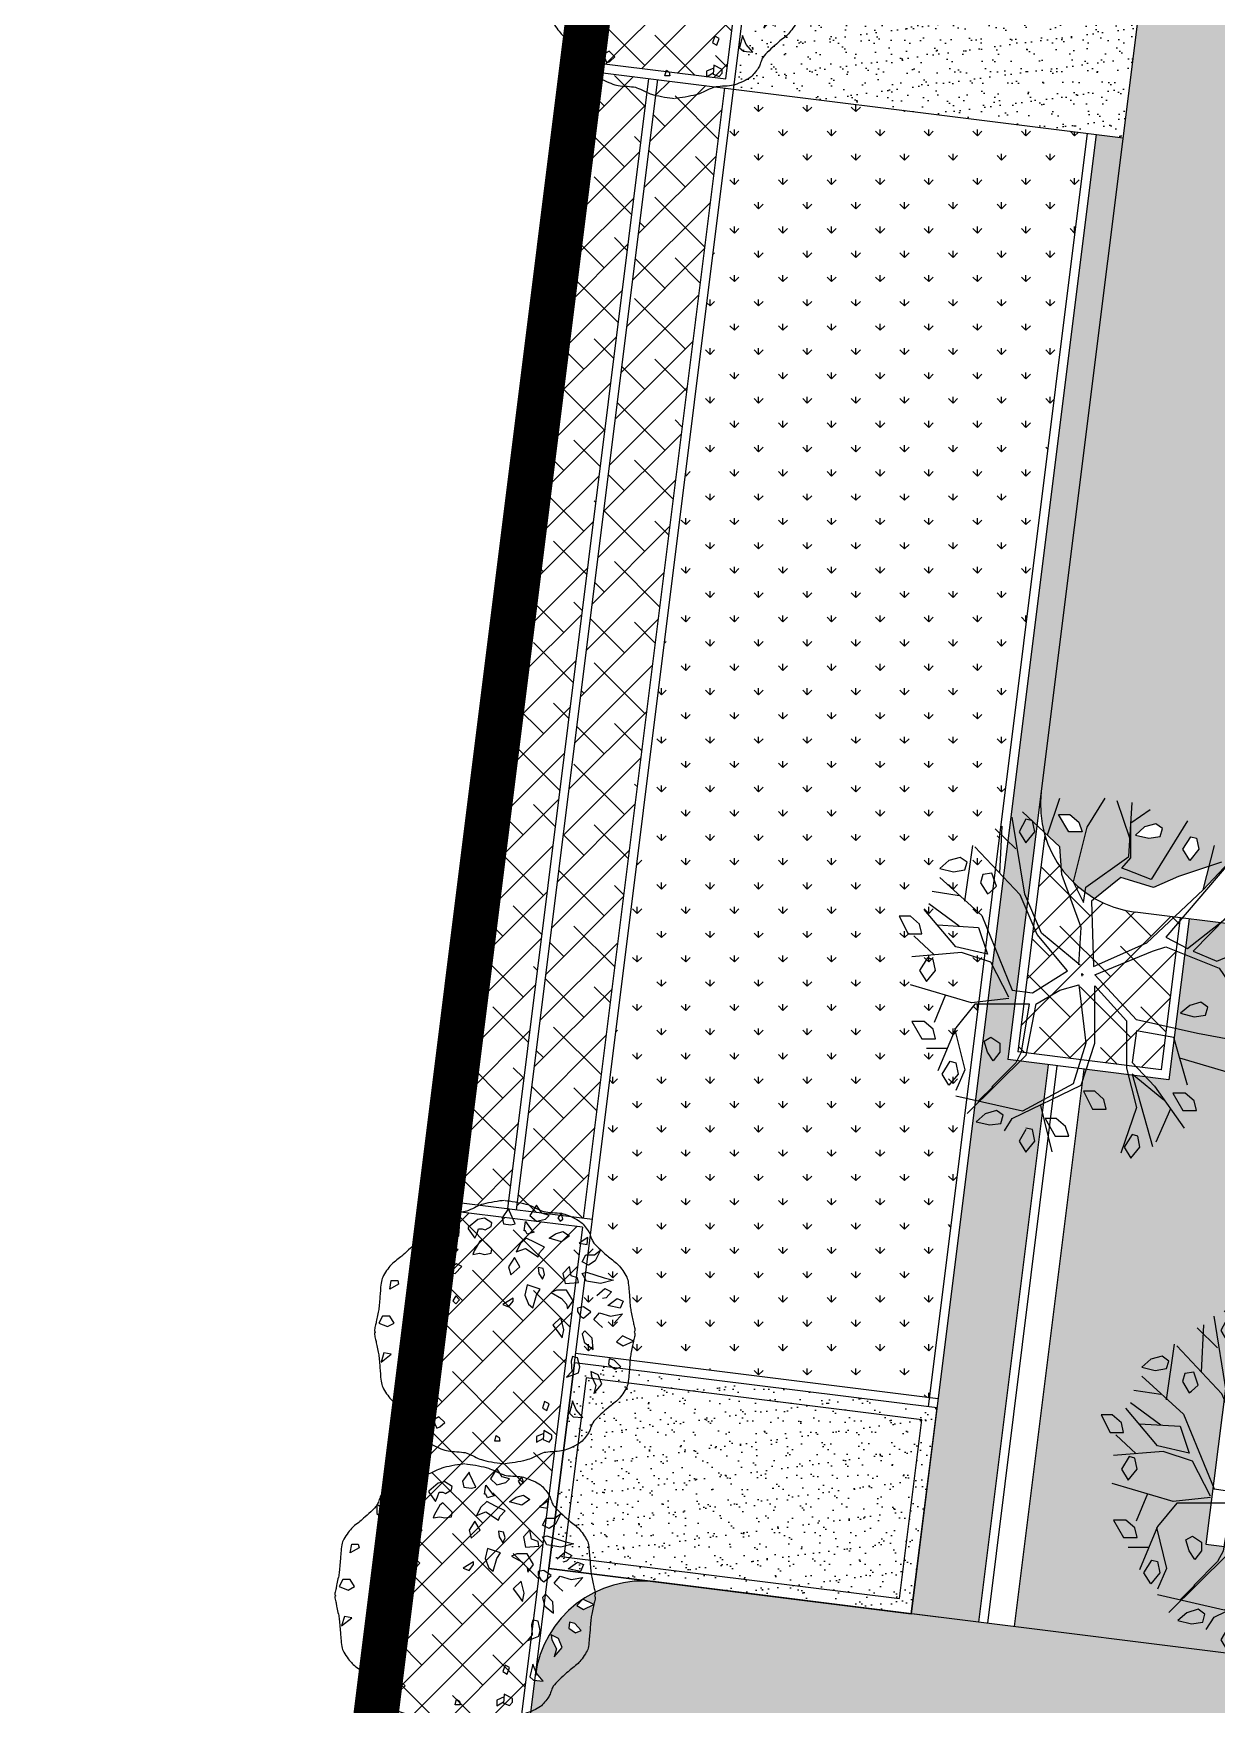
# Model space of a CAD drawing. Header units: millimetres. Extents: x 54321 to 643206, y 47154 to 1199119.
# Drawn here: x 97892 to 111009, y 89293 to 107823 of the extents above; entities that cross this region are included whole.
import ezdxf

# ---------------------------------------------------------------- set-up
doc = ezdxf.new("R2010")
doc.units = ezdxf.units.MM
doc.linetypes.add('SiteBoundary RT1$0$DASHDOT', pattern=[1, 0.5, -0.25, 0, -0.25])
for name, color, linetype in [('+AT9 - Trees', 3, 'Continuous'), ('+AT9-HATCH', 8, 'Continuous'), ('+AT9_Hardscape', 1, 'Continuous'), ('09 RT1 - POD - FACILITY$0$AM-LOW WALL', 2, 'Continuous'), ('SiteBoundary RT1$0$AM-BOUNDARYLINE', 242, 'SiteBoundary RT1$0$DASHDOT')]:
    doc.layers.add(name, color=color, linetype=linetype)
pattern_1 = [(45, (4908208.38, 2762928.94), (-224.506403, 224.506403), []), (135, (4908208.38, 2762928.94), (-673.519209, 224.506403), [793.75, -476.25])]
pattern_2 = [(0, (4519.18, -35824.1), (360, 360), [550.293, -169.707]), (90, (4434.33, -35739.26), (-360, 360), [550.293, -169.707]), (45, (4709.5, -35464.1), (-360.0008, 360.0008), [120, -389.118]), (315, (4709.5, -35464.1), (360.0008, 360.0008), [120, -389.118]), (45, (4794.33, -35548.97), (-360.0008, 360.0008), [120, -389.118]), (315, (4794.33, -35379.26), (360.0008, 360.0008), [120, -389.118])]

# ---------------------------------------------------------------- blocks, each defined once
blk = doc.blocks.new('ARCHITECT')
at = {"layer": '09 RT1 - POD - FACILITY$0$AM-LOW WALL', "color": 8}
for p, q in [((-14540, 51454), (-20823, 1219)), ((-14410, 51287), (-20667, 1199))]:
    blk.add_line(p, q, dxfattribs=at)
blk = doc.blocks.new('T26')
at = {"color": 0, "linetype": 'Continuous'}
for points in [[(-471, 1882), (-304, 2376)], [(304, 2376), (61, 1985), (-122, 1251), (15, 970), (46, 1175), (624, 1589), (669, 2319)], [(639, 1837), (471, 2338)], [(-30, 129), (-548, 559), (-776, 1084), (-943, 2118)], [(-46, 133), (-15, 635), (-274, 1346), (-304, 1722), (-806, 2190)], [(1414, 2072), (928, 1281), (593, 1411), (532, 1433), (654, 1574), (654, 2034)], [(654, 2042), (913, 2224)], [(-897, 1692), (-1171, 1962)], [(-1110, 1365), (-1080, 2000)], [(-1916, 1308), (-1354, 798), (-943, -209), (-669, -247), (-198, 49), (-608, 540), (-837, 1072), (-1445, 1719)], [(-1582, 989), (-1475, 1738)], [(2114, 1665), (1125, 502), (1414, 350), (2084, 878), (2403, 688)], [(1627, 1141), (1780, 1738)], [(1871, 1513), (1293, 1319), (958, 1171), (517, 1308), (122, 989), (152, 110), (867, 430), (1627, 1141), (1977, 1513)], [(2084, 878), (2160, 1232)], [(-1658, 650), (-2068, 951)], [(-1658, 1061), (-2023, 1118)], [(-1947, 669), (-1399, 635), (-1278, 274), (-1703, 373), (-2129, 878)], [(1947, 776), (1491, 316), (1810, 183), (2449, 445)], [(-1992, 266), (-2266, 521)], [(-989, -304), (-1232, 167), (-1627, 297), (-2297, 240)], [(2373, -943), (1551, -791), (730, -608), (167, -4), (943, 316), (1125, 373), (1840, 87), (2403, -734)], [(-15, 0), (0, 0), (0, 19)], [(0, -19), (0, 0), (15, 0)], [(-989, -323), (-1491, -380), (-2312, -137)], [(-624, -399), (-304, -209), (-46, -137), (46, -924), (-122, -1468), (-806, -1840), (-1703, -1635)], [(-1049, -2103), (-943, -1935), (-15, -1487), (167, -924), (167, -152), (593, -624), (593, -1259), (730, -1787), (517, -2403)], [(-1840, -274), (-1992, -643)], [(-776, -399), (-1445, -399), (-1703, -715), (-1947, -1297)], [(-624, -395), (-760, -1091), (-1551, -1871)], [(-776, -395), (-715, -395), (-821, -1046), (-897, -1186), (-1217, -1510)], [(-1719, -726), (-1582, -1281), (-1703, -1559)], [(1414, -1487), (1232, -848), (730, -757), (669, -1183), (973, -1502), (1369, -2068)], [(-1825, -996), (-2099, -996)], [(1308, -1122), (2099, -1354)], [(1095, -1688), (669, -1338), (943, -2312)], [(-1202, -1506), (-1399, -1700)], [(-563, -1764), (-411, -2384)], [(1186, -1806), (989, -2255)], [(-760, -2087), (-852, -2240), (-760, -2388), (-639, -2240), (-669, -2087), (-760, -2065)]]:
    blk.add_lwpolyline(points, dxfattribs=at)
for points in [[(-669, 2072), (-760, 2091), (-852, 1924), (-760, 1772), (-639, 1924)], [(0, 1924), (-183, 1924), (-319, 2156), (-167, 2156), (-46, 2053)], [(989, 2030), (837, 1989), (715, 1878), (897, 1837), (1049, 1859), (1080, 1966)], [(1445, 1536), (1354, 1688), (1460, 1856), (1536, 1837), (1567, 1688)], [(-1643, 1578), (-1795, 1536), (-1916, 1430), (-1734, 1384), (-1582, 1411), (-1551, 1513)], [(-1278, 1087), (-1247, 1106), (-1156, 1190), (-1217, 1365), (-1338, 1346), (-1369, 1236)], [(2449, 1023), (2297, 977), (2175, 875), (2357, 829), (2510, 852), (2540, 958)], [(-2342, 551), (-2160, 551), (-2190, 681), (-2312, 787), (-2464, 787)], [(-2008, 205), (-2084, 228), (-2190, 57), (-2099, -91), (-1977, 57)], [(2388, 57), (2327, 232), (2205, 205), (2175, 103), (2266, -49), (2297, -27)], [(1597, -373), (1445, -414), (1323, -521), (1506, -567), (1658, -544), (1688, -437)], [(2479, -414), (2357, -521), (2540, -567), (2692, -544), (2722, -437), (2631, -373)], [(-2008, -734), (-2129, -631), (-2297, -631), (-2160, -863), (-1977, -863)], [(-1323, -894), (-1232, -844), (-1110, -924), (-1110, -1042), (-1202, -1160), (-1278, -1042)], [(1962, -1015), (1932, -1122), (2023, -1274), (2053, -1251), (2145, -1164), (2084, -992)], [(-1795, -1487), (-1886, -1338), (-1780, -1167), (-1703, -1186), (-1673, -1338)], [(167, -1570), (15, -1570), (137, -1810), (319, -1810), (289, -1681)], [(1354, -1829), (1536, -1829), (1506, -1700), (1384, -1597), (1217, -1597)], [(-1156, -1829), (-1308, -1875), (-1430, -1981), (-1247, -2023), (-1095, -2004), (-1065, -1894)], [(-350, -1939), (-502, -1939), (-365, -2175), (-183, -2175), (-228, -2046)], [(563, -2323), (654, -2472), (776, -2323), (745, -2175), (669, -2152)]]:
    blk.add_lwpolyline(points, close=True, dxfattribs=at)
blk = doc.blocks.new('T18')
at = {"color": 0, "linetype": 'Continuous'}
for points in [[(-74, 2531), (-114, 2527), (-160, 2522), (-210, 2514), (-263, 2506), (-317, 2496), (-369, 2485), (-419, 2475), (-464, 2464), (-503, 2453), (-531, 2443), (-564, 2429), (-599, 2413), (-635, 2396), (-672, 2378), (-709, 2361), (-744, 2345), (-777, 2332), (-805, 2323), (-837, 2317), (-875, 2312), (-916, 2308), (-960, 2305), (-1004, 2303), (-1048, 2300), (-1089, 2296), (-1127, 2291), (-1158, 2284), (-1189, 2275), (-1224, 2263), (-1262, 2249), (-1301, 2232), (-1341, 2215), (-1380, 2197), (-1416, 2178), (-1447, 2159), (-1474, 2141), (-1492, 2126), (-1511, 2108), (-1531, 2086), (-1552, 2062), (-1572, 2038), (-1592, 2013), (-1609, 1989), (-1625, 1967), (-1638, 1947), (-1646, 1931), (-1654, 1912), (-1662, 1890), (-1671, 1867), (-1679, 1844), (-1687, 1821), (-1695, 1800), (-1704, 1781), (-1713, 1765), (-1735, 1737), (-1762, 1706), (-1793, 1673), (-1828, 1640), (-1863, 1607), (-1899, 1574), (-1933, 1544), (-1964, 1517), (-1991, 1493), (-2009, 1477), (-2031, 1459), (-2055, 1440), (-2080, 1420), (-2106, 1400), (-2131, 1380), (-2155, 1360), (-2175, 1341), (-2192, 1324), (-2210, 1303), (-2230, 1279), (-2251, 1251), (-2272, 1221), (-2294, 1191), (-2313, 1160), (-2331, 1130), (-2345, 1102), (-2356, 1077), (-2364, 1051), (-2371, 1020), (-2376, 985), (-2380, 949), (-2384, 911), (-2387, 874), (-2389, 839), (-2392, 807), (-2394, 779), (-2397, 753), (-2399, 722), (-2402, 689), (-2404, 654), (-2407, 618), (-2410, 583), (-2413, 550), (-2416, 520), (-2419, 494), (-2423, 471), (-2428, 445), (-2434, 416), (-2441, 386), (-2448, 355), (-2455, 325), (-2461, 296), (-2466, 270), (-2470, 247), (-2473, 230), (-2478, 210), (-2484, 187), (-2490, 163), (-2495, 139), (-2498, 117), (-2497, 98), (-2492, 83), (-2482, 73), (-2492, 64), (-2497, 49), (-2498, 30), (-2495, 7), (-2490, -16), (-2484, -40), (-2478, -63), (-2473, -83), (-2470, -100), (-2466, -123), (-2461, -149), (-2455, -178), (-2448, -208), (-2441, -239), (-2434, -269), (-2428, -298), (-2423, -324), (-2419, -347), (-2416, -373), (-2413, -403), (-2410, -436), (-2407, -471), (-2404, -507), (-2402, -542), (-2399, -576), (-2397, -606), (-2394, -632), (-2392, -660), (-2389, -692), (-2387, -727), (-2384, -764), (-2380, -802), (-2376, -839), (-2371, -873), (-2364, -904), (-2356, -931), (-2345, -956), (-2331, -983), (-2313, -1013), (-2294, -1044), (-2272, -1075), (-2251, -1104), (-2230, -1132), (-2210, -1156), (-2192, -1177), (-2175, -1194), (-2155, -1213), (-2131, -1233), (-2106, -1253), (-2080, -1273), (-2055, -1293), (-2031, -1312), (-2009, -1330), (-1991, -1346), (-1964, -1370), (-1933, -1397), (-1899, -1428), (-1863, -1460), (-1828, -1493), (-1793, -1526), (-1762, -1559), (-1735, -1590), (-1713, -1618), (-1704, -1634), (-1695, -1653), (-1687, -1674), (-1679, -1697), (-1671, -1720), (-1662, -1743), (-1654, -1765), (-1646, -1784), (-1638, -1800), (-1625, -1820), (-1609, -1842), (-1592, -1866), (-1572, -1891), (-1552, -1916), (-1531, -1939), (-1511, -1961), (-1492, -1980), (-1474, -1995), (-1447, -2012), (-1416, -2031), (-1380, -2050), (-1341, -2068), (-1301, -2086), (-1262, -2102), (-1224, -2116), (-1189, -2128), (-1158, -2137), (-1127, -2144), (-1089, -2149), (-1048, -2153), (-1004, -2156), (-960, -2158), (-916, -2161), (-875, -2165), (-837, -2170), (-805, -2176), (-777, -2185), (-744, -2198), (-709, -2214), (-672, -2231), (-635, -2249), (-599, -2266), (-564, -2282), (-531, -2296), (-503, -2306), (-464, -2317), (-419, -2328), (-369, -2339), (-317, -2349), (-263, -2359), (-210, -2367), (-160, -2375), (-114, -2380), (-74, -2384)], [(-63, 2531), (-24, 2527), (23, 2522), (73, 2514), (126, 2506), (179, 2496), (232, 2485), (282, 2475), (327, 2464), (365, 2453), (394, 2443), (426, 2429), (461, 2413), (498, 2396), (535, 2378), (571, 2361), (607, 2345), (639, 2332), (668, 2323), (700, 2317), (737, 2312), (779, 2308), (822, 2305), (867, 2303), (910, 2300), (952, 2296), (989, 2291), (1021, 2284), (1051, 2275), (1086, 2263), (1124, 2249), (1164, 2232), (1204, 2215), (1242, 2197), (1278, 2178), (1310, 2159), (1336, 2141), (1354, 2126), (1374, 2108), (1394, 2086), (1415, 2062), (1435, 2038), (1454, 2013), (1472, 1989), (1487, 1967), (1500, 1947), (1509, 1931), (1517, 1912), (1525, 1890), (1533, 1867), (1541, 1844), (1550, 1821), (1558, 1800), (1567, 1781), (1576, 1765), (1597, 1737), (1624, 1706), (1656, 1673), (1690, 1640), (1726, 1607), (1761, 1574), (1795, 1544), (1826, 1517), (1853, 1493), (1871, 1477), (1893, 1459), (1917, 1440), (1943, 1420), (1969, 1400), (1994, 1380), (2017, 1360), (2038, 1341), (2055, 1324), (2073, 1303), (2092, 1279), (2114, 1251), (2135, 1221), (2156, 1191), (2176, 1160), (2193, 1130), (2208, 1102), (2219, 1077), (2227, 1051), (2233, 1020), (2238, 985), (2243, 949), (2246, 911), (2249, 874), (2252, 839), (2254, 807), (2257, 779), (2259, 753), (2262, 722), (2264, 689), (2267, 654), (2269, 618), (2272, 583), (2275, 550), (2278, 520), (2282, 494), (2286, 471), (2291, 445), (2297, 416), (2304, 386), (2311, 355), (2317, 325), (2323, 296), (2329, 270), (2332, 247), (2335, 230), (2341, 210), (2347, 187), (2353, 163), (2358, 139), (2360, 117), (2360, 98), (2355, 83), (2345, 73), (2355, 64), (2360, 49), (2360, 30), (2358, 7), (2353, -16), (2347, -40), (2341, -63), (2335, -83), (2332, -100), (2329, -123), (2323, -149), (2317, -178), (2311, -208), (2304, -239), (2297, -269), (2291, -298), (2286, -324), (2282, -347), (2278, -373), (2275, -403), (2272, -436), (2269, -471), (2267, -507), (2264, -542), (2262, -576), (2259, -606), (2257, -632), (2254, -660), (2252, -692), (2249, -727), (2246, -764), (2243, -802), (2238, -839), (2233, -873), (2227, -904), (2219, -931), (2208, -956), (2193, -983), (2176, -1013), (2156, -1044), (2135, -1075), (2114, -1104), (2092, -1132), (2073, -1156), (2055, -1177), (2038, -1194), (2017, -1213), (1994, -1233), (1969, -1253), (1943, -1273), (1917, -1293), (1893, -1312), (1871, -1330), (1853, -1346), (1826, -1370), (1795, -1397), (1761, -1428), (1726, -1460), (1690, -1493), (1656, -1526), (1624, -1559), (1597, -1590), (1576, -1618), (1567, -1634), (1558, -1653), (1550, -1674), (1541, -1697), (1533, -1720), (1525, -1743), (1517, -1765), (1509, -1784), (1500, -1800), (1487, -1820), (1472, -1842), (1454, -1866), (1435, -1891), (1415, -1916), (1394, -1939), (1374, -1961), (1354, -1980), (1336, -1995), (1310, -2012), (1278, -2031), (1242, -2050), (1204, -2068), (1164, -2086), (1124, -2102), (1086, -2116), (1051, -2128), (1021, -2137), (989, -2144), (952, -2149), (910, -2153), (867, -2156), (822, -2158), (779, -2161), (737, -2165), (700, -2170), (668, -2176), (639, -2185), (607, -2198), (571, -2214), (535, -2231), (498, -2249), (461, -2266), (426, -2282), (394, -2296), (365, -2306), (327, -2317), (282, -2328), (232, -2339), (179, -2349), (126, -2359), (73, -2367), (23, -2375), (-24, -2380), (-63, -2384)], [(1648, 760), (1799, 890), (1922, 825), (1826, 716), (1757, 699)], [(1757, 158), (1593, 309), (1703, 435), (1908, 374), (2127, 415), (1976, 244)], [(1552, -749), (1634, -920)], [(662, -1817), (525, -1875), (525, -1981), (649, -1909)]]:
    blk.add_lwpolyline(points, dxfattribs=at)
for points in [[(-433, 1982), (-323, 2047), (-310, 2112), (-446, 2198), (-570, 2174), (-748, 2026), (-748, 2003), (-624, 1828), (-583, 1917), (-556, 2003), (-487, 2003)], [(19, 2334), (5, 2379), (-118, 2208), (-91, 2098), (46, 2078), (129, 2098)], [(621, 2293), (525, 2444), (402, 2252), (525, 2143), (690, 2184), (758, 2252)], [(991, 2293), (922, 2208), (964, 2143), (1018, 2184)], [(-1240, 1879), (-1364, 1879), (-1418, 1770), (-1432, 1681), (-1309, 1715), (-1227, 1770)], [(-926, 1872), (-912, 2047), (-1103, 2153), (-1145, 2136), (-1103, 1872), (-994, 1790)], [(293, 1965), (320, 2136), (443, 1965), (484, 1941), (348, 1900), (320, 1965)], [(991, 1760), (758, 1825), (881, 1910), (1018, 1951), (1141, 1869)], [(-1719, 1606), (-1583, 1496), (-1555, 1561), (-1583, 1688), (-1719, 1773)], [(-1103, 1681), (-1254, 1592), (-1076, 1527), (-1021, 1527), (-939, 1616)], [(-487, 1804), (-542, 1760), (-638, 1588), (-665, 1523), (-542, 1547), (-446, 1523), (-323, 1547), (-310, 1630), (-351, 1674)], [(334, 1828), (224, 1725), (142, 1571), (320, 1636), (553, 1482), (580, 1551), (676, 1657), (498, 1746)], [(1319, 1732), (1470, 1708), (1484, 1842)], [(1607, 1517), (1716, 1606), (1621, 1407), (1497, 1325), (1374, 1387), (1443, 1517)], [(-1555, 1171), (-1555, 1260), (-1706, 1236), (-1706, 1106)], [(-1158, 1188), (-994, 1171), (-871, 1298), (-967, 1349), (-1021, 1318)], [(46, 1144), (211, 1294), (115, 1465), (5, 1294)], [(567, 1171), (635, 1061), (676, 1150), (649, 1260), (553, 1280)], [(1169, 1126), (1141, 1301), (1018, 1171), (1059, 979), (1306, 1000), (1292, 1085)], [(-2212, 873), (-2185, 1037), (-2062, 1037), (-2048, 966)], [(-1569, 996), (-1706, 801), (-1788, 675), (-1678, 716), (-1459, 822), (-1418, 976)], [(306, 764), (375, 593), (457, 528), (525, 764), (594, 873), (348, 955)], [(1785, 1085), (1963, 1041), (1716, 979), (1456, 1024), (1374, 1171), (1456, 1191)], [(-1035, 658), (-980, 603), (-912, 678), (-980, 750)], [(-104, 589), (5, 545), (87, 654), (87, 706)], [(1087, 596), (1100, 510), (1210, 658), (1087, 856), (895, 856), (799, 812), (991, 702)], [(2031, 699), (2141, 654), (2086, 524), (1853, 572)], [(-2349, 374), (-2418, 244), (-2253, 179), (-2130, 244), (-2212, 374)], [(1032, 117), (977, 346), (827, 202), (909, 96), (1005, -34)], [(1402, 545), (1292, 524), (1292, 459), (1347, 374), (1402, 333), (1538, 452)], [(-1555, 137), (-1377, 226), (-1555, 281), (-1678, 120), (-1692, 11)], [(1415, -116), (1579, -253), (1566, -40), (1429, 100), (1374, 42)], [(2141, -184), (2332, -92), (2127, 7), (2018, -109)], [(-2322, -314), (-2376, -489), (-2185, -338)], [(1196, -383), (1169, -468), (1183, -660), (1087, -769), (1306, -684), (1333, -574), (1292, -403)], [(1867, -533), (1990, -619), (2100, -574), (1976, -448), (1881, -424)], [(-1897, -879), (-1815, -1006), (-1829, -941), (-1747, -814), (-1802, -660)], [(1593, -1071), (1744, -896), (1675, -725), (1538, -660), (1552, -749), (1634, -920)], [(635, -1344), (717, -1389), (758, -1266), (676, -1221)], [(1265, -1375), (1196, -1207), (1141, -1440), (1210, -1505), (1388, -1522)], [(-1405, -1567), (-1336, -1721), (-1281, -1697), (-1186, -1611), (-1295, -1505)], [(-159, -1964), (-255, -1964), (-227, -1858), (-173, -1895)], [(813, -1847), (662, -1762), (649, -1933), (758, -1977), (813, -1912)]]:
    blk.add_lwpolyline(points, close=True, dxfattribs=at)

msp = doc.modelspace()

# ---------------------------------------------------------------- hatches: boundary and pattern name
at = {"layer": '+AT9-HATCH'}
h = msp.add_hatch(dxfattribs=at)
h.set_pattern_fill('ANSI38', color=62, scale=100)
h.set_pattern_definition(pattern_1)
h.paths.add_polyline_path([(105568, 107318), (106804, 117207), (105365, 117386), (104130, 107498)])
h = msp.add_hatch(dxfattribs=at)
h.set_pattern_fill('AR-SAND', color=8, scale=5)
h.paths.add_polyline_path([(106114, 110877), (105655, 107206), (109575, 106717), (109674, 106704), (109972, 106667), (110430, 110337), (109433, 110462)])
h = msp.add_hatch(dxfattribs=at)
h.set_pattern_fill('ANSI38', color=62, scale=100)
h.set_pattern_definition(pattern_1)
h.paths.add_polyline_path([(103147, 94790), (104713, 107324), (104117, 107398), (102551, 94864)])
h = msp.add_hatch(dxfattribs=at)
h.set_pattern_fill('ANSI38', color=62, scale=100)
h.set_pattern_definition(pattern_1)
h.paths.add_polyline_path([(103990, 94684), (105556, 107219), (104812, 107312), (103246, 94777)])
h = msp.add_hatch(dxfattribs=at)
h.set_pattern_fill('GRASS', color=76, scale=15)
h.set_pattern_definition([(90, (4911357.24, 2777056.1), (-269.407684, 269.407684), [71.4375, -467.377867]), (45, (4911357.24, 2777056.1), (-269.407684, 269.407684), [71.4375, -309.5625]), (135, (4911357.24, 2777056.1), (-269.407684, -269.407684), [71.4375, -309.5625])])
h.paths.add_polyline_path([(104089, 94672), (103903, 93184), (107823, 92694), (109575, 106717), (105655, 107206)])
h = msp.add_hatch(dxfattribs=at)
h.set_pattern_fill('GRAVEL', color=252, scale=15, angle=270)
h.set_pattern_definition([(138.0127875, (4911738.24, 2776781.783), (-3428.99999979, 3048.00000024), [51.258216, -5074.572546]), (94.969741, (4911700.14, 2776816.073), (381.000021705, -4571.99999819), [87.960708, -8708.107334]), (42.5104471, (4911692.52, 2776903.703), (-4190.99999854, -3810.00000161), [62.022228, -6140.20842]), (177.273689, (4911597.27, 2777052.293), (7619.99999996, -381.0000008), [80.100678, -7929.965614]), (202.83365418, (4911517.26, 2777056.103), (4571.999999933, 1905.00000016), [78.545055, -7775.971162]), (267.273689, (4911444.87, 2777025.623), (381.0000008, 7619.99999996), [80.100678, -7929.965614]), (307.69424047, (4911441.06, 2776945.613), (-3810.000000285, 4952.99999978), [105.92905, -10486.967297]), (342.25532837, (4911505.83, 2776861.793), (8381.99999977, -2667.000000717), [100.007928, -9900.78849]), (31.42956562, (4911601.08, 2776831.313), (4952.999999734, 3048.00000043), [80.37195, -7956.831855]), (85.2363583, (4911669.66, 2776873.223), (-381.00000066, -4190.99999994), [91.756992, -4496.090543]), (132.3974378, (4911677.28, 2776964.663), (-4191.00000016, 4571.999999854), [118.661688, -11747.515877]), (48.8140748, (4911593.46, 2776675.103), (2286.00000019, 2666.99999984), [40.50068, -4009.584874]), (81.4692344, (4911620.13, 2776705.583), (-761.999999136, -4953.000000133), [77.052297, -7628.19585]), (135, (4911631.56, 2776781.78), (-381, 5e-13), [53.8814, -484.933966]), (113.1985905, (4911677.28, 2776808.453), (761.99999987, -1905.00000005), [29.016198, -2872.593355]), (201.8014095, (4911665.85, 2776835.12), (1143, 381.0000001), [41.034843, -2010.712949]), (300.9637565, (4911627.75, 2776819.88), (761.99999996, -1143), [66.64795, -2154.944723]), (71.5650512, (4911662.04, 2776762.73), (-381, -762), [48.19307, -1156.634718]), (286.38954033, (4911665.85, 2777056.103), (1143, -3810), [67.5132, -6683.824]), (340.34617594, (4911684.9, 2776991.333), (-4190.99999995, 1524.00000014), [56.63984, -5607.332352]), (203.1985905, (4911738.24, 2776762.733), (1905.00000005, 761.99999987), [58.032015, -2843.577538]), (253.61045967, (4911684.9, 2776739.873), (1142.99999973, 3810.00000008), [67.5132, -6683.824]), (249.4439548, (4911429.63, 2777056.103), (762, 1905), [65.10528, -3190.160147]), (204.7751406, (4911406.77, 2776995.143), (4190.99999897, 1905.00000227), [54.550818, -5400.539007]), (336.8014095, (4911357.24, 2776758.923), (1905.00000005, -761.9999999), [58.032015, -2843.577538]), (287.35402464, (4911410.58, 2776736.063), (-1524.00000032, 4952.9999999), [63.86741, -6322.856397]), (339.4439548, (4911357.24, 2776945.613), (-1905, 762), [32.55264, -3222.712787]), (11.3099325, (4911357.24, 2776781.78), (1524, 381), [19.42719, -1923.299245]), (75.9637565, (4911376.29, 2776785.59), (-381, -1143), [78.545055, -1492.358188]), (96.00900596, (4911395.34, 2776861.793), (381.0000002, -3809.99999998), [72.79005, -7206.20473]), (213.6900675, (4911593.46, 2776819.88), (762, 381), [54.948582, -1318.766454]), (263.1572266, (4911547.74, 2776789.403), (-761.99999966, -6477.00000004), [95.933514, -9497.40136]), (330.9453959, (4911536.31, 2776694.153), (-2666.99999998, 1524.00000004), [39.226236, -3883.408848]), (360, (4911570.6, 2776675.1), (381, 381), [22.86, -358.14]), (30.25643716, (4911406.77, 2776869.413), (-2667.0000001, -1523.99999981), [52.930044, -5240.091116]), (318.0127875, (4911452.49, 2776896.083), (3428.99999978, -3048.00000025), [102.516432, -5023.31433]), (270, (4911528.7, 2776827.5), (381, -381), [99.06, -281.94]), (235.3048465, (4911528.69, 2776728.443), (-2666.99999794, -3810.00000144), [60.241434, -5963.897509]), (164.0546041, (4911494.4, 2776678.913), (-1524, 380.99999997), [55.474362, -2718.247506]), (117.64597536, (4911441.06, 2776694.153), (-3809.999999495, 7239.000000266), [90.321765, -8941.869663]), (85.42607874, (4911399.15, 2776774.163), (381, 4953), [95.55442, -9459.876968])])
h.paths.add_polyline_path([(109674, 106704), (107625, 90300), (108369, 90207), (109141, 96388), (108695, 96444), (109066, 99421), (109972, 106667)])
h = msp.add_hatch(dxfattribs=at)
h.set_pattern_fill('ANSI38', color=62, scale=100)
h.set_pattern_definition(pattern_1)
h.paths.add_polyline_path([(108806, 96531), (110394, 96333), (110605, 98019), (110108, 98081, -0.29832), (109106, 98933)])
h = msp.add_hatch(dxfattribs=at)
h.set_pattern_fill('GRAVEL', color=252, scale=50, angle=270)
h.paths.add_polyline_path([(112434, 78581), (112737, 78581), (113431, 84140), (111129, 84427), (111129, 76851), (112434, 76688)])
h.paths.add_polyline_path([(111129, 84427), (110871, 84460), (110772, 83666), (109939, 77000), (111129, 76851)])
h.paths.add_polyline_path([(107700, 84049), (107873, 85432), (105095, 85779), (104716, 82751), (110269, 82058), (110474, 83703)])
h.paths.add_polyline_path([(108035, 84310), (110511, 84001), (111056, 88360), (108580, 88669)])
h.paths.add_polyline_path([(110891, 91071), (111129, 92855), (110481, 96221), (109538, 96339), (108766, 90158), (111129, 89862), (111129, 91041)])
h.paths.add_polyline_path([(112237, 97815), (110704, 98007), (110481, 96221), (111129, 92855), (111610, 92795)])
h.paths.add_polyline_path([(111129, 91041), (111129, 89862), (111242, 89848), (111387, 91009)])
h = msp.add_hatch(dxfattribs=at)
h.set_pattern_fill('ANSI38', color=62, scale=100)
h.set_pattern_definition(pattern_1)
h.paths.add_polyline_path([(103197, 88334), (103978, 94585), (102539, 94765), (101758, 88514)])
h = msp.add_hatch(dxfattribs=at)
h.set_pattern_fill('AR-SAND', color=8, scale=5)
h.paths.add_polyline_path([(103606, 90802), (104797, 90653), (107625, 90300), (107910, 92582), (107811, 92595), (103891, 93084), (103606, 90802)])
h.paths.add_polyline_path([(107742, 92452), (107494, 90468), (103773, 90932), (104021, 92917)], flags=16)
h.paths.add_polyline_path([(104021, 92917), (103773, 90932), (107494, 90468), (107742, 92452)], flags=16)
at = {"layer": '+AT9_Hardscape'}
h = msp.add_hatch(dxfattribs=at)
h.set_pattern_fill('CTYSQMK2', color=8, scale=30)
h.set_pattern_definition(pattern_2)
h.paths.add_polyline_path([(139679, 117475), (139686, 117482), (139701, 117494), (139717, 117506), (139732, 117518), (139746, 117529), (139759, 117539), (139770, 117549), (139786, 117563), (139804, 117579), (139825, 117597), (139846, 117616), (139867, 117636), (139887, 117656), (139906, 117675), (139922, 117694), (139936, 117712), (139940, 117720), (139945, 117731), (139950, 117744), (139955, 117757), (139960, 117771), (139965, 117785), (139970, 117798), (139975, 117809), (139980, 117818), (139987, 117830), (139996, 117843), (140007, 117858), (140019, 117872), (140031, 117887), (140043, 117901), (140055, 117914), (140067, 117925), (140077, 117934), (140093, 117945), (140112, 117956), (140133, 117967), (140156, 117978), (140179, 117988), (140203, 117998), (140226, 118006), (140246, 118013), (140264, 118019), (140283, 118023), (140306, 118026), (140330, 118028), (140356, 118030), (140382, 118031), (140408, 118033), (140433, 118035), (140455, 118038), (140474, 118042), (140491, 118048), (140511, 118055), (140531, 118064), (140553, 118075), (140575, 118085), (140597, 118096), (140618, 118105), (140637, 118113), (140654, 118119), (140677, 118125), (140704, 118132), (140733, 118138), (140764, 118145), (140796, 118150), (140828, 118156), (140858, 118160), (140885, 118163), (140915, 118165), (140939, 118163), (140966, 118160), (140996, 118156), (141027, 118150), (141059, 118145), (141090, 118138), (141120, 118132), (141147, 118125), (141170, 118119), (141187, 118113), (141206, 118105), (141227, 118096), (141247, 118086), (141248, 118085), (141270, 118075), (141292, 118064), (141298, 118062), (141313, 118055), (141332, 118048), (141349, 118042), (141368, 118038), (141391, 118035), (141415, 118033), (141441, 118031), (141468, 118030), (141493, 118028), (141518, 118026), (141542, 118023), (141559, 118019), (141577, 118013), (141598, 118006), (141621, 117998), (141644, 117988), (141668, 117978), (141691, 117967), (141712, 117956), (141731, 117945), (141746, 117934), (141757, 117925), (141769, 117914), (141781, 117901), (141793, 117887), (141805, 117872), (141817, 117858), (141827, 117843), (141836, 117830), (141844, 117818), (141849, 117809), (141854, 117798), (141859, 117785), (141863, 117771), (141868, 117757), (141873, 117744), (141878, 117731), (141883, 117720), (141889, 117711), (141902, 117694), (141918, 117675), (141936, 117656), (141957, 117636), (141978, 117616), (141999, 117597), (142019, 117579), (142038, 117563), (142054, 117549), (142064, 117539), (142077, 117529), (142092, 117518), (142107, 117506), (142122, 117494), (142137, 117482), (142151, 117470), (142163, 117459), (142173, 117448), (142184, 117436), (142196, 117422), (142208, 117405), (142221, 117388), (142234, 117369), (142245, 117351), (142256, 117333), (142264, 117317), (142271, 117302), (142276, 117286), (142279, 117268), (142283, 117247), (142285, 117225), (142287, 117203), (142289, 117181), (142290, 117160), (142292, 117141), (142293, 117125), (142295, 117109), (142296, 117091), (142298, 117071), (142299, 117050), (142301, 117029), (142303, 117008), (142304, 116989), (142306, 116971), (142308, 116955), (142310, 116942), (142314, 116926), (142317, 116909), (142321, 116891), (142325, 116873), (142329, 116855), (142333, 116838), (142336, 116822), (142338, 116809), (142340, 116799), (142343, 116787), (142347, 116773), (142350, 116759), (142353, 116745), (142355, 116732), (142355, 116720), (142352, 116711), (142346, 116706), (142352, 116700), (142355, 116691), (142355, 116679), (142353, 116666), (142350, 116652), (142347, 116638), (142343, 116624), (142340, 116612), (142338, 116602), (142336, 116589), (142333, 116573), (142329, 116556), (142325, 116538), (142321, 116520), (142317, 116502), (142314, 116485), (142310, 116469), (142308, 116456), (142306, 116440), (142306, 116439), (142442, 115345), (142800, 112440), (142920, 111480), (143833, 104181), (146156, 104181), (146138, 104324), (146063, 104920), (145989, 105515), (145915, 106111), (145840, 106706), (145766, 107301), (145691, 107897), (145617, 108492), (145543, 109087), (145468, 109683), (145282, 111171), (144086, 120747), (135480, 119672), (135518, 119327), (135367, 119308), (134855, 119244), (134855, 116873)])
h.paths.add_polyline_path([(144352, 96882), (144452, 96895), (144750, 96932), (145148, 96982), (145546, 97031), (145943, 97081), (146043, 97094), (145881, 98393), (146863, 98517), (146553, 101001), (146510, 101348), (146435, 101943), (146361, 102538), (146317, 102886), (146206, 103779), (146156, 104181), (143833, 104181), (143985, 102964), (144176, 101429, -0.425834), (142979, 100106), (136523, 100106), (136523, 99206), (136523, 99156), (136523, 97756), (136523, 97706), (136523, 96956), (144050, 96956), (144064, 96846)])
h.paths.add_polyline_path([(126033, 118029), (126020, 115769), (127890, 116002), (127791, 116796), (130569, 117143), (130668, 116350), (134855, 116873), (134855, 119244), (133318, 119052), (131991, 118880), (131525, 118828), (130324, 118678), (130310, 121022), (122216, 122033), (122012, 120399, -0.414214), (121677, 120138), (117708, 120634, -0.414214), (117448, 120969), (117652, 122603), (115954, 122816), (115970, 119286), (126034, 118130), (126034, 118129), (126033, 118029)], is_closed=False)
h.paths.add_polyline_path([(115954, 119288), (115954, 122816), (112050, 123303), (112038, 123204), (111878, 121929), (111854, 121731), (111668, 120242), (111643, 120044), (110430, 110337), (109972, 106667), (109066, 99421, 0.095474), (109096, 98968), (109270, 98806), (109290, 98562, 0.042994), (109426, 98407, 0.03399), (109551, 98302, 0.026925), (109659, 98232), (109947, 98464), (110310, 98352), (110586, 98474), (110928, 98589), (110861, 98327), (111129, 98612), (111129, 108181), (112579, 108181), (113849, 118342, -0.377305), (115040, 119393, -0.031038), (115188, 119384)])
h.paths.add_polyline_path([(112787, 100165, -0.414214), (111745, 101505), (112579, 108181), (111129, 108181), (111129, 98602), (111129, 98025), (111129, 97954), (112237, 97815), (112535, 97778), (113130, 97704), (113229, 97692), (113825, 97617), (115016, 97468), (115313, 99850), (114890, 99903), (114880, 99889), (114868, 99875), (114855, 99861), (114843, 99848), (114832, 99837), (114821, 99828), (114805, 99817), (114786, 99806), (114765, 99795), (114742, 99784), (114719, 99774), (114695, 99764), (114673, 99756), (114652, 99748), (114634, 99743), (114615, 99739), (114593, 99736), (114568, 99734), (114542, 99732), (114516, 99730), (114490, 99729), (114465, 99727), (114443, 99724), (114424, 99720), (114407, 99714), (114388, 99707), (114367, 99697), (114345, 99687), (114323, 99677), (114301, 99666), (114280, 99657), (114261, 99649), (114244, 99643), (114221, 99636), (114194, 99630), (114165, 99623), (114134, 99617), (114102, 99611), (114070, 99606), (114041, 99602), (114013, 99599), (113983, 99597), (113959, 99599), (113932, 99602), (113902, 99606), (113871, 99611), (113839, 99617), (113808, 99623), (113778, 99630), (113751, 99636), (113728, 99643), (113711, 99649), (113692, 99657), (113672, 99666), (113650, 99677), (113628, 99687), (113606, 99697), (113585, 99707), (113566, 99714), (113549, 99720), (113530, 99724), (113507, 99727), (113483, 99729), (113457, 99730), (113431, 99732), (113405, 99734), (113380, 99736), (113358, 99739), (113339, 99743), (113321, 99748), (113300, 99756), (113277, 99764), (113254, 99774), (113230, 99784), (113207, 99795), (113186, 99806), (113167, 99817), (113152, 99828), (113141, 99837), (113129, 99848), (113117, 99861), (113105, 99875), (113093, 99889), (113082, 99904), (113071, 99918), (113062, 99932), (113054, 99943), (113049, 99953), (113044, 99964), (113040, 99977), (113035, 99991), (113030, 100005), (113025, 100018), (113020, 100031), (113015, 100042), (113009, 100051), (112997, 100068), (112980, 100087), (112962, 100106), (112941, 100126), (112920, 100145), (112916, 100149), (112787, 100165)])
h.paths.add_polyline_path([(139931, 117706), (139931, 117715), (139936, 117712)], is_closed=False, flags=16)
h.paths.add_polyline_path([(109521, 98972), (109371, 98972), (109258, 99163), (109383, 99163), (109483, 99078)], flags=16)
h.paths.add_polyline_path([(110335, 99059), (110410, 99006), (110385, 98918), (110260, 98900), (110110, 98934), (110210, 99025)], flags=16)
h.paths.add_polyline_path([(110711, 98652), (110636, 98778), (110724, 98915), (110786, 98900), (110811, 98778)], flags=16)
h.paths.add_polyline_path([(111538, 98229), (111613, 98176), (111588, 98089), (111463, 98070), (111312, 98107), (111413, 98192)], flags=16)
h = msp.add_hatch(dxfattribs=at)
h.set_pattern_fill('CTYSQMK2', color=8, scale=30)
h.set_pattern_definition(pattern_2)
h.paths.add_polyline_path([(112984, 90888), (112937, 90507), (112998, 90456), (113023, 90349), (112917, 90349), (112829, 89650), (114020, 89501), (115003, 97369), (113812, 97518), (113259, 93089), (113242, 92948), (113238, 92921), (113165, 92335), (113341, 92474), (113159, 92291), (113130, 92055), (113122, 91988), (113073, 91549), (113148, 91496), (113123, 91408), (113048, 91397), (113024, 91207)])
h.paths.add_polyline_path([(111949, 88248), (112048, 88236), (112644, 88161), (113834, 88013), (114020, 89501), (112829, 89650), (112234, 89724), (112135, 89737), (111539, 89811), (111242, 89848), (111129, 89862), (111129, 88351), (111354, 88323)])
h.paths.add_polyline_path([(111129, 75944), (109687, 76124, -0.378263), (109161, 76720), (109161, 80431, 0.378263), (108110, 81622), (104332, 82094, -0.414214), (103811, 82764), (103834, 82945), (104187, 85772), (104202, 85890), (104214, 85990), (104217, 86016), (104291, 86604), (104349, 87073), (104362, 87173), (104390, 87397), (104430, 87716), (104465, 87995), (104361, 87977), (104211, 88015), (104311, 88102), (104436, 88137), (104479, 88107), (104536, 88570, -0.414214), (105206, 89091), (108183, 88719), (108282, 88706), (108580, 88669), (111056, 88360), (111129, 88351), (111129, 89862), (108766, 90158), (108468, 90195), (108369, 90207), (107922, 90263), (107625, 90300), (104797, 90653, 0.146154), (104119, 90540), (104119, 90539), (104121, 90526), (104121, 90515), (104118, 90506), (104112, 90500), (104118, 90494), (104121, 90486), (104121, 90474), (104119, 90461), (104116, 90447), (104113, 90433), (104109, 90419), (104106, 90407), (104104, 90397), (104102, 90383), (104099, 90368), (104095, 90351), (104091, 90333), (104087, 90315), (104083, 90297), (104080, 90280), (104077, 90264), (104074, 90251), (104072, 90235), (104070, 90217), (104069, 90197), (104067, 90176), (104065, 90155), (104064, 90134), (104062, 90115), (104061, 90097), (104059, 90081), (104058, 90065), (104056, 90045), (104055, 90025), (104053, 90003), (104051, 89980), (104049, 89958), (104045, 89938), (104042, 89919), (104037, 89904), (104030, 89889), (104022, 89872), (104011, 89855), (104000, 89836), (103987, 89818), (103974, 89801), (103962, 89784), (103950, 89769), (103939, 89757), (103929, 89747), (103917, 89736), (103903, 89724), (103888, 89712), (103873, 89700), (103858, 89688), (103843, 89677), (103830, 89666), (103820, 89657), (103804, 89643), (103785, 89626), (103765, 89608), (103744, 89589), (103723, 89570), (103702, 89550), (103684, 89530), (103668, 89512), (103655, 89495), (103649, 89486), (103644, 89475), (103639, 89462), (103634, 89448), (103629, 89434), (103625, 89421), (103620, 89408), (103615, 89397), (103610, 89387), (103602, 89375), (103593, 89362), (103583, 89348), (103571, 89333), (103559, 89319), (103547, 89304), (103535, 89292), (103523, 89280), (103512, 89272), (103497, 89261), (103478, 89250), (103457, 89239), (103434, 89228), (103410, 89217), (103408, 89217), (103284, 88222), (102643, 83094), (102546, 82316, 0.413884), (103588, 80977), (107961, 80431), (107961, 76865), (107961, 76190, 0.378263), (109012, 74999), (109566, 74930), (109580, 74933), (109612, 74939), (109644, 74944), (109674, 74948), (109701, 74952), (109731, 74954), (109755, 74952), (109782, 74948), (109812, 74944), (109843, 74939), (109875, 74933), (109906, 74927), (109936, 74920), (109963, 74914), (109986, 74907), (110003, 74902), (110022, 74893), (110042, 74884), (110063, 74874), (110081, 74902), (110106, 74863), (111129, 74735)])
h.paths.add_polyline_path([(111129, 74735), (112962, 74506), (117262, 74506, 0.180335), (117554, 75292), (117554, 84759, 0.378263), (116503, 85949), (115209, 86111, -0.270651), (113927, 87092), (113822, 87105), (113850, 87332, -0.089088), (113820, 87897), (113834, 88013), (112644, 88161), (112629, 88046, 0.414214), (115060, 84920), (116092, 84791, -0.378263), (116354, 84494), (116354, 75971, -0.451102), (115680, 75376), (113334, 75669), (113334, 75581), (112434, 75581), (112434, 75781), (111129, 75944)])
h.paths.add_polyline_path([(103451, 89561), (103408, 89217), (103410, 89217), (103434, 89228), (103457, 89239), (103478, 89250), (103497, 89261), (103512, 89272), (103523, 89280), (103535, 89292), (103547, 89304), (103559, 89319), (103571, 89333), (103583, 89348), (103593, 89362), (103602, 89375), (103610, 89387), (103615, 89397), (103620, 89408), (103625, 89421), (103629, 89434), (103634, 89448), (103639, 89462), (103644, 89475), (103649, 89486), (103655, 89495), (103668, 89512), (103684, 89530), (103702, 89550), (103723, 89570), (103744, 89589), (103765, 89608), (103785, 89626), (103804, 89643), (103820, 89657), (103830, 89666), (103843, 89677), (103858, 89688), (103873, 89700), (103888, 89712), (103903, 89724), (103917, 89736), (103929, 89747), (103939, 89757), (103950, 89769), (103962, 89784), (103974, 89801), (103987, 89818), (104000, 89836), (104011, 89855), (104022, 89872), (104030, 89889), (104037, 89904), (104042, 89919), (104045, 89938), (104049, 89958), (104051, 89980), (104053, 90003), (104055, 90025), (104056, 90045), (104058, 90065), (104059, 90081), (104061, 90097), (104062, 90115), (104064, 90134), (104065, 90155), (104067, 90176), (104069, 90197), (104070, 90217), (104072, 90235), (104074, 90251), (104077, 90264), (104080, 90280), (104083, 90297), (104087, 90315), (104091, 90333), (104095, 90351), (104099, 90368), (104102, 90383), (104104, 90397), (104106, 90407), (104109, 90419), (104113, 90433), (104116, 90447), (104119, 90461), (104121, 90474), (104121, 90486), (104118, 90494), (104112, 90500), (104118, 90506), (104121, 90515), (104121, 90526), (104119, 90539), (104119, 90540, 0.242895), (103470, 89640), (103543, 89552)])
h.paths.add_polyline_path([(117262, 74506), (112962, 74506), (116206, 74101, 0.250397)])
h.paths.add_polyline_path([(113724, 91903), (113649, 91834), (113624, 91815), (113549, 91940), (113574, 92025), (113674, 92047)], flags=16)
h.paths.add_polyline_path([(113775, 92698), (113850, 92645), (113825, 92557), (113699, 92539), (113549, 92576), (113649, 92661)], flags=16)
h.paths.add_polyline_path([(113374, 91020), (113474, 91038), (113524, 90897), (113449, 90825), (113424, 90807), (113349, 90932)], flags=16)
h.paths.add_polyline_path([(113800, 91514), (113925, 91549), (114000, 91496), (113975, 91408), (113850, 91389), (113699, 91427)], flags=16)
h.paths.add_polyline_path([(104135, 87006), (104160, 86884), (104060, 86762), (103985, 86884), (104073, 87025)], flags=16)
h.paths.add_polyline_path([(104135, 86232), (104160, 86126), (104010, 86126), (103897, 86317), (104035, 86317)], flags=16)
h.paths.add_polyline_path([(103990, 90347), (103917, 90392), (103982, 90461), (104104, 90402)], flags=16)
h.paths.add_polyline_path([(103690, 89910), (103641, 90012), (103633, 90064), (103714, 90026), (103755, 89924), (103665, 89821)], flags=16)
h.paths.add_polyline_path([(103836, 90205), (103893, 90191), (103966, 90115), (103901, 90089), (103828, 90140)], flags=16)

# ---------------------------------------------------------------- linework, layer by layer
at = {"layer": '+AT9_Hardscape', "color": 1}
for p, q in [((106924, 129868), (100686, 79930)), ((112050, 123303), (109066, 99421)), ((104713, 107324), (103147, 94790)), ((104812, 107312), (103246, 94777)), ((109674, 106704), (107625, 90300)), ((109575, 106717), (107811, 92595)), ((109066, 99421), (108695, 96444)), ((109106, 98933), (108806, 96531)), ((115115, 97456), (110108, 98081)), ((110605, 98019), (110394, 96333)), ((110704, 98007), (110481, 96221)), ((109141, 96388), (108369, 90207)), ((109240, 96376), (108468, 90195)), ((110481, 96221), (108695, 96444)), ((110394, 96333), (108806, 96531)), ((109538, 96339), (108766, 90158)), ((103978, 94585), (103197, 88334)), ((114119, 89489), (104797, 90653)), ((107525, 90312), (107525, 90312))]:
    msp.add_line(p, q, dxfattribs=at)
at = {"layer": '+AT9_Hardscape'}
for p, q in [((103978, 94585), (102539, 94765)), ((104089, 94672), (102551, 94864))]:
    msp.add_line(p, q, dxfattribs=at)
at = {"layer": '+AT9_Hardscape', "color": 1}
for points in [[(107961, 80431), (102397, 81126), (106915, 117293)], [(105568, 107318), (106804, 117207)], [(104130, 107498), (105568, 107318)], [(104117, 107398), (109972, 106667)], [(103990, 94684), (105556, 107219)], [(107910, 92582), (103891, 93084)], [(107922, 92682), (103903, 93184)], [(107922, 90263), (103606, 90802)]]:
    msp.add_lwpolyline(points, dxfattribs=at)
for points in [[(103891, 93084), (103606, 90802), (107625, 90300), (107910, 92582)], [(104021, 92917), (103773, 90932), (107494, 90468), (107742, 92452)], [(111114, 92857), (110891, 91071), (112677, 90848), (112900, 92634)]]:
    msp.add_lwpolyline(points, close=True, dxfattribs=at)
at = {"layer": '+AT9_Hardscape'}
for centre, start, end in [((110257, 99272), 172.8791, 262.8791), ((104648, 89463), 82.8791, 172.8791)]:
    msp.add_arc(centre, 1200, start, end, dxfattribs=at)
at = {"layer": 'SiteBoundary RT1$0$AM-BOUNDARYLINE', "color": 216, "lineweight": 50, "ltscale": 25, "const_width": 500}
msp.add_lwpolyline([(109678, 153119), (124761, 152212), (144186, 152900), (150398, 153717), (161910, 61517), (150511, 61517), (130428, 62218), (110895, 59778), (98172, 61015)], close=True, dxfattribs=at)

# ---------------------------------------------------------------- block references
at = {"layer": '+AT9 - Trees'}
for name, p, xscale, yscale, zscale in [('T18', (105044, 108519), 0.5940914200688094, 0.5940914200688094, 0.5940914200688094), ('T26', (109521, 97387), 0.823700055001783, 0.823700055001783, 0.823700055001783), ('T18', (103158, 93379), 0.5940914200688094, 0.5940914200688094, 0.5940914200688094), ('T26', (111758, 91856), 0.823700055001783, 0.823700055001783, 0.823700055001783), ('T18', (102719, 90457), 0.5940914200688094, 0.5940914200688094, 0.5940914200688094)]:
    msp.add_blockref(name, p, dxfattribs=dict(at, xscale=xscale, yscale=yscale, zscale=zscale))
at = {"layer": '+AT9_Hardscape', "color": 1}
msp.add_blockref('ARCHITECT', (121334, 78581), dxfattribs=at)

doc.saveas('drawing.dxf')
